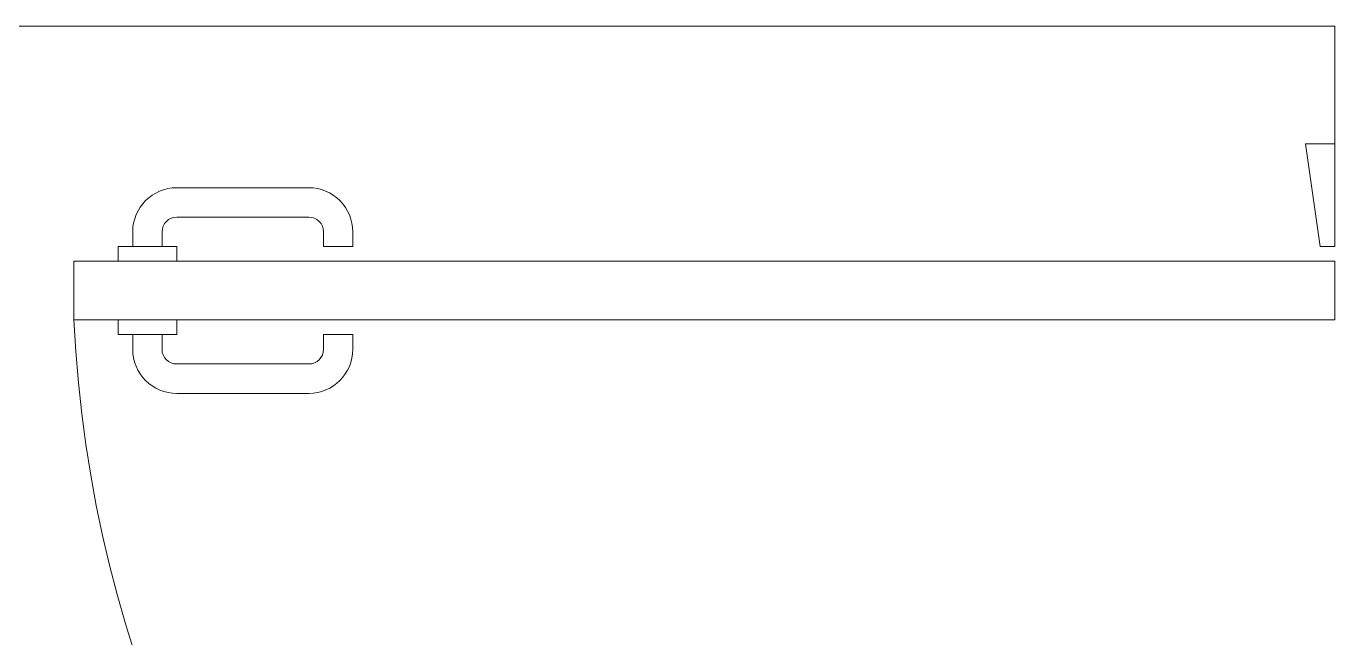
# Model space of a CAD drawing. Header units: inches. Extents: x -12418 to 183584, y -29325 to 19878.
# Drawn here: x 16806 to 17698, y -10784 to -10367 of the extents above; entities that cross this region are included whole.
import ezdxf

# ---------------------------------------------------------------- set-up
doc = ezdxf.new("R2010")
doc.units = ezdxf.units.IN
doc.header["$LTSCALE"] = 25
doc.header["$MEASUREMENT"] = 0
doc.linetypes.add('DASHDOT', pattern=[25.4, 12.7, -6.35, 0, -6.35])
for name, color, linetype, lineweight in [('00-Ground Floor$0$Walls', 251, 'Continuous', 5), ('00-Ground Floor$0$Wooden Joinery', 251, 'Continuous', 5), ('E-LITE-CLNG-CNDT', 6, 'DASHDOT', 35)]:
    doc.layers.add(name, color=color, linetype=linetype, lineweight=lineweight)

# ---------------------------------------------------------------- blocks, each defined once
blk = doc.blocks.new('00-Ground Floor$0$A$C72370EFE')
at = {"layer": '00-Ground Floor$0$Wooden Joinery'}
for p, q in [((-0.01, -0.03), (-0.01, -0.07)), ((0, -0.03), (-0.01, -0.03)), ((0.04, -0.03), (0.05, -0.03)), ((0.05, -0.03), (0.05, -0.07)), ((-0.01, -0.04), (-0.02, -0.04)), ((0.05, -0.04), (0.06, -0.04)), ((-0.01, -0.06), (-0.02, -0.06)), ((0.05, -0.06), (0.06, -0.06)), ((-0.05, -0.07), (-0.05, -0.16)), ((-0.03, -0.07), (-0.03, -0.16)), ((0, -0.07), (-0.01, -0.07)), ((0.04, -0.07), (0.05, -0.07)), ((0.07, -0.07), (0.07, -0.16)), ((0.09, -0.07), (0.09, -0.16)), ((-0.01, -0.17), (-0.02, -0.17)), ((-0.01, -0.17), (-0.01, -0.19)), ((0.05, -0.17), (0.06, -0.17)), ((0.05, -0.17), (0.05, -0.19)), ((-0.01, -0.19), (-0.02, -0.19)), ((0.05, -0.19), (0.06, -0.19))]:
    blk.add_line(p, q, dxfattribs=at)
for centre, radius, start, end in [((-0.02, -0.07), 0.03, 90, 180), ((0.06, -0.07), 0.03, 0, 90), ((-0.02, -0.07), 0.01, 90, 180), ((0.06, -0.07), 0.01, 0, 90), ((-0.02, -0.16), 0.03, 180, 270), ((-0.02, -0.16), 0.01, 180, 270), ((0.06, -0.16), 0.01, 270, 0), ((0.06, -0.16), 0.03, 270, 0)]:
    blk.add_arc(centre, radius, start, end, dxfattribs=at)
blk = doc.blocks.new('00-Ground Floor$0$A$C5DAD61B4')
at = {"layer": '00-Ground Floor$0$Wooden Joinery'}
for points in [[(70, 859.06), (70, 849.06), (0, 839.06), (0, 859.06)], [(120.01, 859.06), (120.01, 0), (80, 0), (80, 859.06)]]:
    blk.add_lwpolyline(points, close=True, dxfattribs=at)
blk.add_arc((80, 859.06), 859.99, 272.66603, 0, dxfattribs=at)
at = {"layer": '00-Ground Floor$0$Wooden Joinery', "xscale": 999.9999999998854, "yscale": 999.9999999998854, "zscale": 999.9999999998854, "rotation": 180}
blk.add_blockref('00-Ground Floor$0$A$C72370EFE', (120.01, 0), dxfattribs=at)
blk = doc.blocks.new('00-Ground Floor')
at = {"layer": '00-Ground Floor$0$Walls'}
for p in [(14197.93, -10367.43, 0), (17697.72, -10467.43, 0)]:
    blk.add_line(p, (17697.72, -10367.43, 0), dxfattribs=at)
at = {"layer": '00-Ground Floor$0$Wooden Joinery', "rotation": 270}
blk.add_blockref('00-Ground Floor$0$A$C5DAD61B4', (16838.65, -10447.43, 0), dxfattribs=at)

msp = doc.modelspace()

# ---------------------------------------------------------------- block references
at = {"layer": 'E-LITE-CLNG-CNDT', "color": 1}
msp.add_blockref('00-Ground Floor', (0, 0), dxfattribs=at)

doc.saveas('drawing.dxf')
